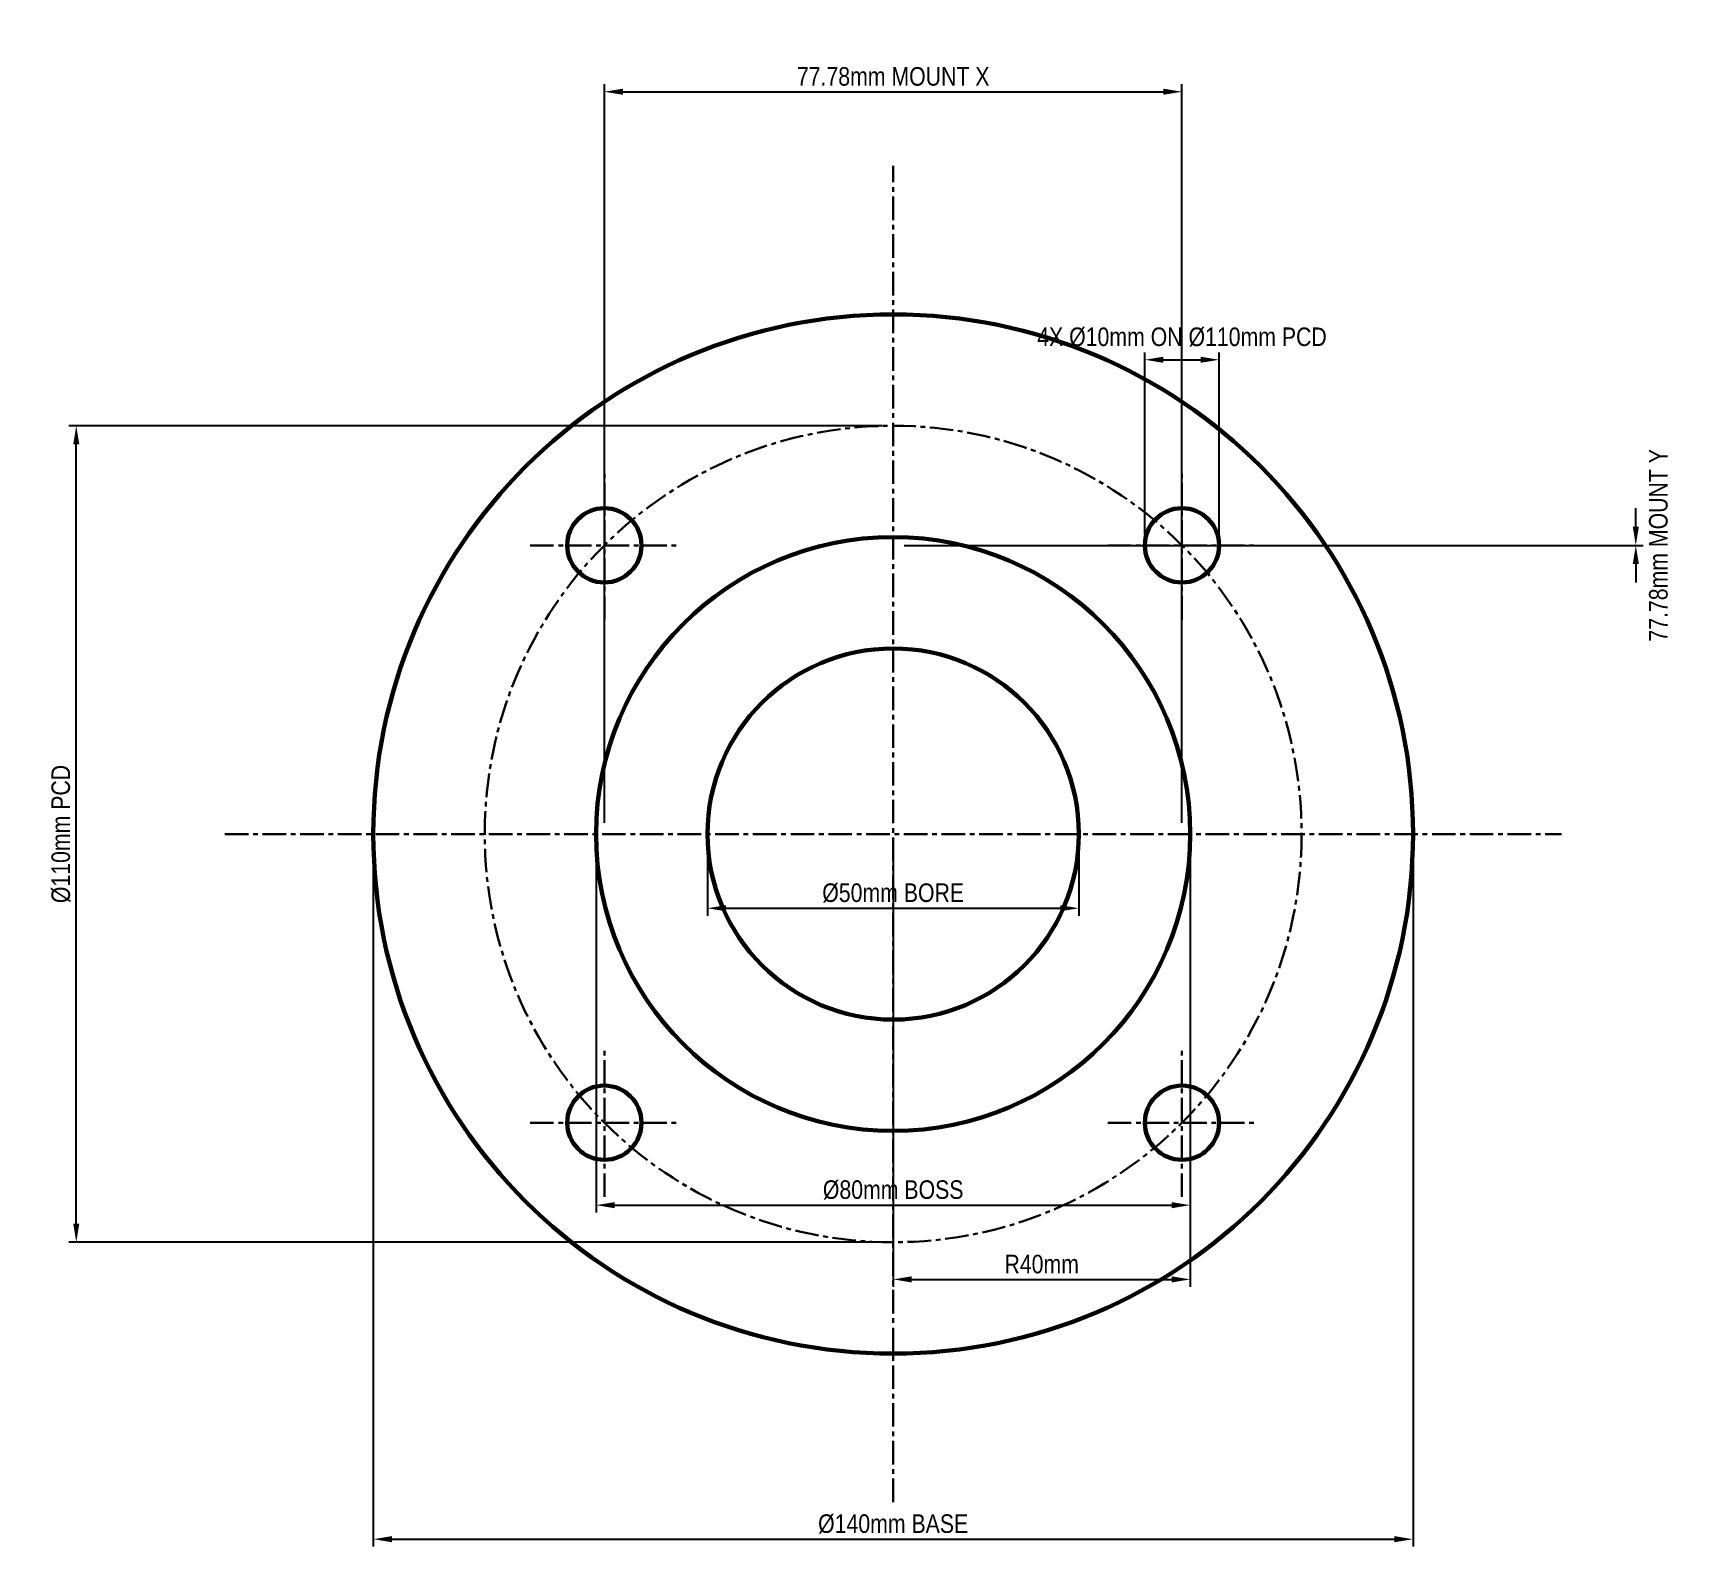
# Model space of a CAD drawing. Header units: metres. Extents: x -16 to 209, y 3 to 208.
import ezdxf

# ---------------------------------------------------------------- set-up
doc = ezdxf.new("R2010")
doc.units = ezdxf.units.M
doc.linetypes.add('CENTER', pattern=[5.08, 3.175, -0.635, 0.635, -0.635])
for name, color, linetype, lineweight in [('CENTERLINES', 7, 'CENTER', 30), ('DIMENSIONS', 7, 'Continuous', 30), ('GEOMETRY', 7, 'Continuous', 60)]:
    doc.layers.add(name, color=color, linetype=linetype, lineweight=lineweight)
doc.styles.add('OpenSansCondensed-Light', font='OpenSansCondensed-Light.ttf')
doc.dimstyles.new('ENGINEERING_STYLE', dxfattribs={"dimtxt": 2.5, "dimasz": 2.5, "dimexe": 1, "dimexo": 1.5, "dimgap": 0.8, "dimtad": 1, "dimcen": 2.5, "dimazin": 3, "dimtfac": 1, "dimtmove": 0, "dimatfit": 3})

# ---------------------------------------------------------------- blocks, each defined once
blk = doc.blocks.new('_CLOSEDFILLED')
at = {"color": 0, "linetype": 'BYBLOCK'}
blk.add_solid([(-1, 0.164), (0, 0), (-1, -0.164)], dxfattribs=at)
blk = doc.blocks.new('*D6')
for p, q in [((200, 141.39), (200, 143.89)), ((101.5, 138.89), (201, 138.89)), ((101.5, 138.89), (201, 138.89)), ((200, 138.89), (200, 138.89)), ((200, 136.39), (200, 133.89))]:
    blk.add_line(p, q)
at = {"layer": 'Defpoints'}
for p in [(100, 138.89), (100, 138.89), (200, 138.89)]:
    blk.add_point(p, dxfattribs=at)
at = {"layer": 'DIMENSIONS', "xscale": 2.5, "yscale": 2.5}
for rotation in [270, 90]:
    blk.add_blockref('_CLOSEDFILLED', (200, 138.89), dxfattribs=dict(at, rotation=rotation))
at = {"layer": 'DIMENSIONS', "insert": (203.05, 138.89), "char_height": 2.5, "attachment_point": 5, "rotation": 90, "style": 'OpenSansCondensed-Light'}
blk.add_mtext('77.78mm MOUNT Y', dxfattribs=at)

msp = doc.modelspace()

# ---------------------------------------------------------------- linework, layer by layer
at = {"layer": 'CENTERLINES'}
for p, q in [((100, 10), (100, 190)), ((61.109, 128.891), (61.109, 148.891)), ((138.891, 128.891), (138.891, 148.891)), ((51.109, 138.891), (71.109, 138.891)), ((128.891, 138.891), (148.891, 138.891)), ((10, 100), (190, 100)), ((61.109, 51.109), (61.109, 71.109)), ((138.891, 51.109), (138.891, 71.109)), ((51.109, 61.109), (71.109, 61.109)), ((128.891, 61.109), (148.891, 61.109))]:
    msp.add_line(p, q, dxfattribs=at)
msp.add_circle((100, 100), 55, dxfattribs=at)
at = {"layer": 'GEOMETRY'}
for centre, radius in [((100, 100), 70), ((61.109, 138.891), 5), ((138.891, 138.891), 5), ((100, 100), 40), ((100, 100), 25), ((61.109, 61.109), 5), ((138.891, 61.109), 5)]:
    msp.add_circle(centre, radius, dxfattribs=at)

# ---------------------------------------------------------------- dimensions: what is measured, and where the dimension line sits
at = {"layer": 'DIMENSIONS'}
for base, p1, p2, text in [((61.109, 200), (61.109, 100), (138.891, 100), '77.78mm MOUNT X'), ((133.891, 163.891), (133.891, 138.891), (143.891, 138.891), '4X %%C10mm ON %%C110mm PCD'), ((30, 5), (30, 100), (170, 100), '%%C140mm BASE'), ((60, 50), (60, 100), (140, 100), '%%C80mm BOSS'), ((75, 90), (75, 100), (125, 100), '%%C50mm BORE'), ((100, 40), (100, 100), (140, 100), 'R40mm')]:
    msp.add_linear_dim(base=base, p1=p1, p2=p2, text=text, dimstyle='ENGINEERING_STYLE', dxfattribs=at).render()
msp.add_linear_dim(base=(-10, 45), p1=(100, 45), p2=(100, 155), angle=90, text='%%C110mm PCD', dimstyle='ENGINEERING_STYLE', dxfattribs=at).render()
dim = msp.add_linear_dim(base=(200, 138.891), p1=(100, 138.891), p2=(100, 138.891), angle=90, text='77.78mm MOUNT Y', dimstyle='ENGINEERING_STYLE', dxfattribs=at)
dim.commit()
dim.dimension.update_dxf_attribs({"geometry": '*D6', "text_midpoint": (203.05, 138.891)})

doc.saveas('drawing.dxf')
